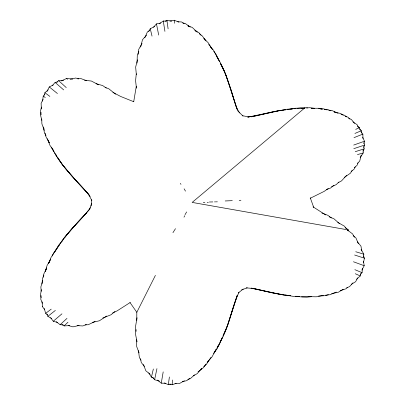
<?xml version="1.0" encoding="UTF-8"?>
<svg xmlns="http://www.w3.org/2000/svg" width="405" height="405" viewBox="0 0 405 405"><rect width="100%" height="100%" fill="white"/><g stroke="black" fill="none" stroke-linecap="round" stroke-linejoin="round"><path stroke-width="0.61" d="M136.703 339.679L136.677 346.523L139.082 352.882M136.779 320.39L136.809 312.301L155.404 275.385M136.293 86.27L133.726 101.645M137.047 63.094L137.31 54.953L138.819 51.506M91.171 205.953L91.56 199.7M41.082 295.599L40.778 299.275L42.429 303.254M42.049 283.961L42.505 278.448L43.907 275.015M360.384 274.514L362.05 272.651L362.46 268.343M363.523 257.266L363.817 254.188L361.078 249.252M136.277 73.796L135.589 80.686L136.434 88.133M138.221 54.381L138.723 49.369L142.059 43.401M169.675 384.056L172.084 384.75L172.611 380.001M136.009 329.609L135.462 333.948L137.067 341.84M164.415 382.943L168.364 384.694L169.371 376.979M41.032 112.322L40.606 115.445L41.842 120.331M42.566 101.083L43.249 96.086L44.884 94.203M41.34 289.621L40.459 295.22L41.153 297.634M43.294 277.182L43.786 274.074L46.671 267.852M137.042 317.738L135.467 326.967L136.024 331.336M165.65 383.257L161.266 383.171L163.19 371.891M159.423 381.11L154.599 379.723L156.943 368.661M153.687 378.204L151.429 377.202L153.343 368.99M356.602 279.237L360.278 275.926L360.855 273.481M363.452 262.475L364.459 258.198L363.488 255.889M361.174 155.034L359.741 161.033L357.62 163.347M363.903 143.628L364.48 141.229L362.703 137.239M41.442 107.052L40.434 111.228L41.108 114.868M44.327 95.109L44.904 92.72L48.22 89.809M137.472 59.798L135.655 67.088L136.328 74.56M140.656 47.041L142.474 39.751L146.59 35.093M42.748 280.422L40.854 286.958L41.214 291.281M45.319 271.507L47.041 265.564L50.757 259.033M237.011 295.731L226.537 328.298L223.337 335.178M237.391 295.118L228.061 324.152L222.892 336.19M358.005 162.825L357.134 165.194L354.395 167.731M363.695 147.45L364.566 145.086L363.862 142.687M89.47 209.446L91.763 203.264M45.304 271.583L46.469 268.717M48.57 263.569L51.136 257.271L58.021 246.949M222.401 337.335L219.196 344.792L216.802 348.452M144.853 37.721L147.369 31.98L149.425 30.562M49.035 262.764L50.083 260.506M52.184 255.985L53.495 253.155L59.722 244.433M222.006 338.048L216.938 348.948L213.663 353.489M238.996 292.344C231.306 308.291 229.27 326.632 220.153 342.017M355.225 166.895L354.107 169.143L351.16 171.507M363.047 151.136L364.161 148.883L363.786 146.463M43.092 99.372L41.123 103.326L41.335 108.94M47.026 91.459L49.278 86.938L53.182 85.025M357.691 277.85L355.615 281.713L351.307 284.34M361.832 270.13L364.201 265.715L363.493 261.433M216.245 349.145L212.038 356.82L207.892 361.508M217.146 347.5L218.649 344.761M183.992 217.146L184.802 215.683M148.731 31.458L150.245 28.745L154.695 26.492M55.095 251.414L58.507 245.425L62.815 240.028M185.05 214.645L186.624 211.942M352.077 170.556L350.391 173.224L344.215 177.496M360.172 157.748L363.209 152.943L363.153 149.804M172.945 232.673L175.481 228.678M210.975 357.352L206.52 364.156L203.74 366.641M214.058 352.639L216.113 349.5M59.054 245.4L63.868 238.175L77.608 222.406L86.67 212.762M61.555 241.866L63.752 238.788M64.486 237.76L66.683 234.682L89.809 209.188M206.023 364.085L203.477 367.618L198.045 371.846M207.112 362.571L208.57 360.556M90.487 207.719L85.08 214.579L72.217 228.258L63.99 238.56M52.25 85.718L55.115 82.418L57.54 81.901M153.586 27.165L156.467 23.905L160.75 23.024M201.675 368.54L197.119 373.699L193.246 375.85M352.902 282.887L349.581 286.613L346.695 287.803M346.594 175.37L341.506 180.913L338.134 182.665M61.98 324.623L64.152 325.898L67.959 322.223M60.163 324.699L66.982 318.386M338.889 182.103L336.155 184.645L331.589 186.665M347.414 287.515L346.037 288.755L340.154 290.724M194.471 374.929L190.304 378.655L187.95 379.444M200.495 369.542L201.427 368.712M56.756 82.331L58.649 80.666L63.57 80.195M50.676 317.743L53.283 321.246L61.945 313.829M114.914 311.511L111.051 314.751L102.819 318.016M333.973 185.282L330.536 188.041L326.43 189.565M46.914 314.062L47.861 316.335L55.348 310.427M238.251 292.952L243.223 289.033M189.646 378.376L186.685 380.685L182.407 381.621M51.212 309.147L45.659 313.354L47.587 314.867M44.717 309.734L42.479 306.727L42.707 306.575M328.258 188.543L324.142 191.388L310.2 198.293M159.175 23.849L163.281 21.02L166.43 21.181M106.718 316.037L99.372 320.785L92.613 322.339M130.263 302.474L117.151 310.843L112.615 313.019M343.227 289.266L338.377 292.218L331.644 293.62M184.402 380.766L179.43 383.535L175.046 383.444M165.25 21.131L166.921 20.285L171.806 21.131M61.55 80.924L66.572 78.469L72.773 79.107M95.043 321.459L88.239 324.724L85.151 324.876M355.686 129.367L359.468 127.676L360.172 130.076M354.922 133.442L361.331 130.724L361.711 133.144M336.307 292.101L329.959 294.729L325.63 295.184M354 137.649L362.855 134.106L360.956 131.681M86.361 324.552L82.833 325.949L77.158 325.645M241.608 289.889L247.217 287.818M353.727 145.046L364.48 141.229M328.384 294.668L325.443 295.655L318.578 296.065M172.084 384.75L176.2 383.373M353.808 148.665L364.566 145.086M355.241 151.662L364.161 148.883M357.443 154.609L363.209 152.943M251.151 116.858L278.2 110.965M79.091 325.448L72.946 326.86L68.182 325.498M168.364 384.694L170.804 384.158M70.252 79.193L75.7 78.033L78.702 78.869M323.079 295.402L316.345 296.799L308.843 296.657M169.923 21.131L174.206 20.25L178.878 22.113M279.44 110.717L286.882 109.254L292.45 108.874M247.774 117.222L278.336 110.697L285.722 109.755M283.444 110.109L274.155 111.537L255.945 115.835L247.976 116.939M284.68 109.922L285.92 109.73M287.16 109.537L295.827 108.206L304.595 108.231M287.57 109.522L288.805 109.365M290.653 109.127L292.501 108.894M293.731 108.737L295.579 108.505M296.809 108.348L300.505 107.877L304.884 108.064M311.41 296.683L307.081 297.138L301.558 296.668M321.302 295.64L323.16 295.447M77.704 78.833L80.777 78.54L86.716 80.701M294.303 108.753L295.539 108.667M301.107 108.292L304.818 108.039M306.671 107.917L309.764 107.705L314.67 108.358M308.59 296.662L302.348 297.037L295.523 296.242M64.152 325.898L69.711 325.625M225.215 200.961L232.288 200.652M239.208 200.348L240.909 200.273M209.415 202.004L212.827 201.923M214.528 201.882L215.657 201.857M216.219 201.842L217.348 201.817M203.28 202.363L204.864 202.358M311.485 108.251L318.998 108.272L322.613 109.142M207.213 202.652L208.322 202.667M299.462 296.485L293.21 296.364L285.282 295.037M318.644 108.656L323.651 108.874L327.235 109.978M177.765 21.764L181.541 21.956L184.189 23.596M63.281 324.901L60.132 324.729L56.27 321.697M307.506 107.922L305.021 107.71L192.157 202.414L348.786 230.03L345.111 227.63M311.232 108.236L312.478 108.343M320.552 109.031L321.798 109.137M324.283 109.35L328.009 109.664L330.961 110.783M290.507 295.716L284.366 295.189L251.409 288.102M296.647 296.247L299.715 296.511M246.215 287.864L253.52 288.512M84.564 80.322L91.388 81.03L98.562 84.812M287.454 295.306L280.007 294.445L251.095 288.183M288.694 295.453L290.557 295.67M328.774 110.236L332.454 110.727L338.043 113.314M284.062 294.835L271.856 292.79L254.132 288.568M182.802 23.029L185.247 23.45L190.249 27.115M242.524 115.714L248.7 116.908M334.054 111.907L340.676 113.506L343.248 115.258M96.101 83.724L102.703 85.566L106.277 88.057M53.283 321.246L57.454 322.436M363.817 254.188L355.752 251.753M340.99 114.2L344.579 115.303L346.498 116.898M354.638 255.018L364.459 258.198M105.118 87.399L108.682 88.695L115.587 94.178M353.469 261.767L364.201 265.715M334.5 112.119L336.272 112.787M345.121 116.139L348.072 117.253L349.839 119.05M321.924 213.04L327.822 215.303L331.356 217.956M188.224 25.844L192.309 27.474L197.296 32.263M133.817 101.751L120.629 96.451L112.904 92.375M354.861 269.679L362.05 272.651M329.27 216.847L333.912 218.771L339.542 223.681M355.271 273.74L360.278 275.926M348.659 118.24L351.449 119.536L354.491 123.419M337.76 222.396L344.291 226.086L346.275 228.471M47.861 316.335L51.663 318.568M187.89 25.89L188.948 26.548M194.77 30.152L199.007 32.775L201.022 35.2M313.035 206.833L325.696 214.933M353.008 121.9L357.114 124.699L358.384 127.55M43.249 96.086L45.284 97.539M195.245 30.78L196.248 31.514M199.245 33.711L202.247 35.908L205.963 40.875M44.904 92.72L49.866 96.415M347.51 230.106L352.563 233.898L354.385 237.188M150.184 374.276L145.851 370.798L143.446 364.439M157.408 380.077L161.266 383.171M49.278 86.938L57.424 93.525M357.544 126.082L359.468 127.676M353.145 235.553L355.96 238.013L358.39 243.78M55.115 82.418L63.666 89.905M58.649 80.666L66.263 87.612M204.095 38.799L208.175 42.722L211.81 48.575M66.572 78.469L67.443 79.329M237.801 110.889L243.005 116.078M359.564 128.927L361.331 130.724M87.703 193.084L76.074 180.787L62.294 164.607L57.93 157.783M89.176 195.048C75.821 179.759 60.391 165.574 51.455 147.071M90.194 196.526C78.383 181.946 63.793 169.376 54.634 152.806M347.465 229.903L348.259 230.86M357.392 241.841L360.961 246.139L361.771 251.034M203.842 38.596L205.456 40.535M208.681 44.418L213.516 50.235L218.71 60.183M144.312 366.419L141.264 362.48L140.525 358.84M152.695 377.257L154.599 379.723M210.428 46.828L212.66 49.805M213.774 51.293L216.007 54.275L219.485 61.519M129.985 302.5L136.809 312.301M53.571 150.964L49.876 145.187L47.441 138.687M55.92 154.634L56.589 155.687M216.437 56.027C227.154 72.505 230.896 92.183 237.73 110.362M180.372 183.369L180.984 184.361M141.001 360.182L139.371 357.524L138.495 350.664M148.822 372.949L151.429 377.202M236.404 107.634L239.593 112.934M184.113 188.816L185.495 191.145M49.278 142.884L46.003 136.819L45.077 133.154M52.255 148.392L54.037 151.703M88.133 193.539L91.854 200.556M220.441 63.499L224.193 70.678L231.366 90.735L236.044 106.429M45.998 135.837L44.358 132.465L43.35 127.003M48.18 140.327L49.273 142.575M220.821 64.304L225.909 74.89L237.006 109.274M44.342 130.41L41.907 123.905L41.715 118.918M310.265 197.807L313.743 207.466M44.272 308.514L45.659 313.354M43.689 127.661L43.998 128.881M150.245 28.745L152.022 36.096M156.467 23.905L158.694 35.043M163.281 21.02L164.926 31.362M166.921 20.285L168.105 28.841M174.206 20.25L174.499 23.237M42.074 301.786L42.479 306.727M362.855 134.106L362.941 138.5"/></g></svg>
